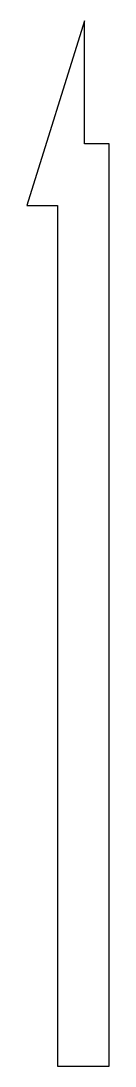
# Model space of a CAD drawing. Extents: x -67 to -60.3, y -70 to 15.
import ezdxf

# ---------------------------------------------------------------- set-up
doc = ezdxf.new("R2010")
doc.units = 0
doc.layers.add('Sketch', color=7, linetype='CONTINUOUS')

msp = doc.modelspace()

# ---------------------------------------------------------------- linework, layer by layer
at = {"layer": 'Sketch'}
for p, q in [((-62.3, 15), (-67, 0)), ((-62.3, 5), (-62.3, 15)), ((-60.3, 5), (-62.3, 5)), ((-60.3, -70), (-60.3, 5)), ((-67, 0), (-64.5, 0)), ((-64.5, 0), (-64.5, -70)), ((-64.5, -70), (-60.3, -70))]:
    msp.add_line(p, q, dxfattribs=at)

doc.saveas('drawing.dxf')
